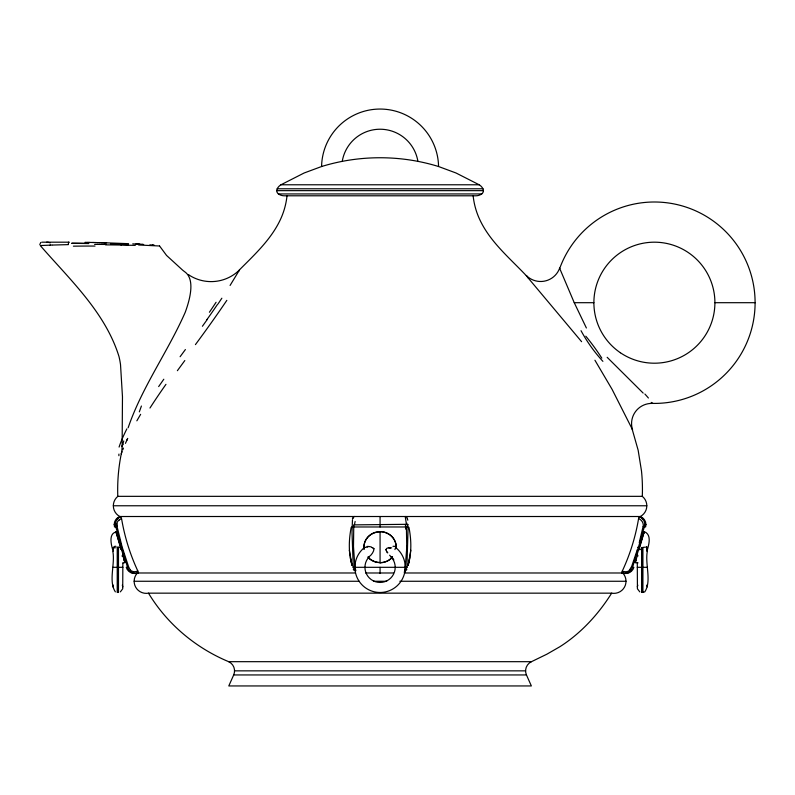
<?xml version="1.0" encoding="UTF-8"?>
<svg xmlns="http://www.w3.org/2000/svg" width="795" height="795" viewBox="0 0 795 795"><rect width="100%" height="100%" fill="white"/><g stroke="black" fill="none" stroke-linecap="round" stroke-linejoin="round"><path stroke-width="1.19" d="M408.113 525.157L408.113 524.452M122.857 562.999L122.718 588.817L120.343 591.868M647.299 551.521C644.874 564.003 651.88 581.244 644.785 591.868L642.917 592.305M115.364 591.868C108.269 581.244 115.275 564.003 112.85 551.521M408.153 565.195C411.75 552.863 411.393 539.885 408.958 527.373M639.806 591.868L637.431 588.817L637.292 562.999M353.775 524.879L406.364 524.312M410.826 550.19L408.123 565.275L409.803 557.683M353.765 525.336L353.487 546.513L354.898 567.312L405.271 567.312M406.702 544.933L406.424 526.976A2.017 0.576 -3.9 0 0 408.123 526.489L406.901 567.193A2.017 0.537 7.6 0 1 405.251 567.312L406.533 550.617M122.122 446.621L122.47 396.784L120.522 364.657A82.133 82.133 0 0 0 118.972 356.468C105.238 312.236 69.851 279.592 40.277 245.566M354.898 567.312A2.017 0.537 -7.6 0 1 353.248 567.193L352.016 532.362L352.463 519.711M406.692 545.569L406.672 546.195M406.652 546.831L406.553 549.981M406.772 569.319L406.732 569.816M647.299 548.739L647.329 548.103M351.191 527.373C348.747 539.904 348.389 552.913 352.026 565.265L349.323 550.19M117.034 523.895L116.925 525.157M638.047 562.86L635.255 562.641L635.384 562.055M637.312 553.857L643.652 533.375M635.483 561.638L635.851 560.068M639.25 542.617L643.095 526.489L645.62 526.976A8.586 8.586 0 0 0 640.303 516.511A12.104 12.104 0 0 0 642.29 496.338A175.576 175.576 0 0 0 641.486 470.958L638.156 450.248L632.065 428.803M122.211 446.273L122.092 446.701A40.346 39.919 19.6 0 1 121.357 453.587L121.267 453.826M122.172 446.402L122.46 445.389M122.241 446.154L122.837 444.057M404.645 572.986L622.733 572.986A8.586 8.586 0 0 0 633.893 567.312L632.591 567.332L644.308 526.976A8.417 8.407 0 0 0 644.725 524.571L645.967 524.571M122.51 445.22L122.718 444.475M621.62 572.748L622.276 571.128A203.58 202.457 -90 0 0 638.584 518.608L638.971 516.71M122.778 444.256L123.752 440.967M638.007 547.059L637.819 547.685M635.255 562.641L637.491 554.95A5.694 5.118 -23.1 0 1 637.322 554.204M639.14 549.266L644.268 531.646C652.129 534.707 648.68 545.271 646.931 551.263M637.272 549.583L636.894 550.846M636.517 552.108L631.409 567.183L632.591 567.332M647.07 549.693L647.259 548.987L646.723 550.667M112.85 586.859L113.397 585.13M637.292 586.859L637.838 585.13M122.828 554.204A5.694 5.118 23.1 0 1 122.659 554.95L122.023 556.142M643.553 533.664L643.791 532.988M643.751 533.107L644 532.402M643.97 532.481L644.248 531.706M128.134 427.77C142.126 386.857 167.974 351.609 185.255 312.246C188.952 302.06 195.61 280.963 185.702 272.526A99.822 99.822 0 0 1 182.621 270.141L166.543 255.424L159.586 246.003M121.357 453.597L122.092 451.62M122.758 449.861L123.463 448.092M125.461 443.362L127.478 438.88M138.519 572.917A8.526 8.338 -66.5 0 1 127.458 567.322L126.256 567.312A8.586 8.586 0 0 0 137.416 572.986A12.104 12.104 0 0 0 148.496 593.159C167.039 623.916 195.6 647.905 228.672 661.679A10.087 10.087 0 0 1 233.69 674.945L228.791 685.946L531.358 685.946L526.459 674.945A10.087 10.087 0 0 1 531.477 661.679L546.841 654.215L559.809 646.762A144.273 144.273 0 0 0 568.932 640.462C586.044 627.613 600.314 611.246 611.653 593.159A12.104 12.104 0 0 0 622.733 572.986M136.849 420.833L140.636 414.324M239.215 270.38L239.553 269.793M238.709 271.244L239.285 270.26M238.748 271.175L230.083 285.445M113.049 547.517L113.278 550.289M221.855 298.214L217.919 304.097M158.662 386.579L163.81 379.225M207.416 319.252L202.407 326.268M180.107 356.726L185.394 349.542M630.177 569.28L629.65 569.856A6.241 6.221 85.3 0 1 629.292 570.194M367.727 557.116C369.764 557.305 374.207 551.929 373.928 548.818M239.623 269.684C255.056 254.201 271.681 238.838 280.854 218.585A74.462 74.462 0 0 0 286.995 195.938M119.071 520.198L120.005 519.443A7.354 7.215 64.2 0 1 121.108 518.807L121.198 516.75M40.744 242.455L39.79 244.631M280.973 184.778L304.137 172.992L321.587 166.523A58.492 58.492 0 0 1 380.07 109.054A58.492 58.492 0 0 1 438.562 166.523L456.012 172.992L479.176 184.778A10.087 10.087 0 0 1 482.953 188.783A4.035 4.035 0 0 1 481.71 193.94A10.087 10.087 0 0 1 475.887 195.789L284.262 195.789A10.087 10.087 0 0 1 278.439 193.94A4.035 4.035 0 0 1 277.197 188.783A10.087 10.087 0 0 1 280.973 184.778L479.176 184.778M392.313 557.176L391.22 557.017L389.62 555.208M116.01 531.984C108.249 533.703 111.26 545.589 113.218 551.263M321.647 166.503C359.499 154.826 400.65 154.836 438.502 166.503M388.954 547.517L386.618 548.451L385.943 549.693M122.659 554.95L124.895 562.641L123.006 562.92M130.479 569.846L129.963 569.28A7.582 7.562 89.2 0 1 128.681 567.213L127.508 567.312L115.841 526.976A8.407 8.228 85.5 0 1 115.603 524.571M40.883 245.536L50.562 245.118M52.619 245.049L68.39 244.621A2.017 0.596 90 0 1 68.976 242.187L41.787 242.187M277.197 188.783L482.953 188.783M276.74 190.651L483.41 190.651M278.439 193.94L481.71 193.94M559.66 268.322L574.248 302.696L593.885 302.696M714.904 302.696L755.23 302.696M642.29 496.338L117.859 496.338A12.104 12.104 0 0 0 119.846 516.511A8.586 8.586 0 0 0 114.53 526.976L117.054 526.489L122.142 547.059L128.73 567.193M113.327 505.769L646.822 505.769M119.846 516.511L640.303 516.511M114.182 524.571L115.484 524.571M406.424 526.976L353.725 526.976A2.017 0.576 3.9 0 1 352.026 526.489M112.82 567.312L122.887 567.312M637.262 567.312L647.329 567.312M137.416 572.986L355.504 572.986M365.611 572.986L393.426 572.986M134.146 581.264L359.151 581.264M373.491 581.264L386.658 581.264M399.805 581.264L626.003 581.264M148.496 593.159L611.653 593.159M228.672 661.679L531.477 661.679M234.565 670.851L525.584 670.851M233.69 674.945L526.459 674.945M94.585 244.393L105.904 244.443M85.005 242.336L88.096 242.386M87.977 242.386L89.646 242.425M89.577 242.415L93.512 242.505M92.786 242.485L94.396 242.525M94.277 242.525L95.201 242.545M95.052 242.535L96.006 242.564M95.817 242.555L97.358 242.594M96.811 242.584L98.133 242.614M97.616 242.604L99.226 242.644M98.898 242.634L100.031 242.664M99.673 242.654L101.204 242.694M100.836 242.684L101.979 242.714M101.641 242.704L102.744 242.733M102.446 242.723L104.056 242.773M103.509 242.753L105.815 242.823M104.284 242.783L105.049 242.803M138.628 244.989L159.517 245.993M105.665 242.823L106.58 242.843M106.47 242.843L128.581 243.677M132.725 243.876L136.064 244.045M135.846 244.035L136.561 244.065M136.432 244.065L137.267 244.105M136.8 244.085L138.986 244.194M137.535 244.115L138.26 244.154M138.658 244.184L139.701 244.234M139.354 244.214L140.069 244.254M140.029 244.254L142.057 244.373M141.838 244.363L142.712 244.413M142.534 244.403L143.686 244.472M149.877 244.86L154.339 245.238M152.312 245.049L153.405 245.138M387.89 533.554L385.098 532.402A16.019 15.095 0 0 0 380.07 531.666L380.07 562.92M527.045 276.471C510.002 258.256 489.76 241.849 479.296 218.585A74.462 74.462 0 0 1 473.154 195.938M643.175 393.088L607.161 357.303M651.97 403.214L652.109 403.393A100.697 100.697 0 0 0 754.236 315.844A100.697 100.697 0 0 0 678.244 204.862A100.697 100.697 0 0 0 559.71 268.442L559.71 268.432M652.129 403.403L652.129 403.403A20.173 20.113 -25.4 0 0 632.582 429.876M581.602 341.691L528.307 278.141M387.811 552.833L386.479 551.024M528.456 278.339L527.373 276.908M526.956 276.352L527.443 276.998M526.32 275.507L526.33 275.527A20.173 20.163 0 0 0 559.62 268.223M638.007 555.983L637.491 554.95M594.928 360.234L612.09 389.361L632.134 428.942M586.382 327.987L574.248 302.696M116 531.954L122.837 553.857M646.752 585.13L647.299 586.859M122.311 585.13L122.857 586.859M138.529 572.748L137.913 571.198A203.58 202.457 -90 0 1 121.565 518.608M115.881 531.646L121.009 549.266M188.574 274.861L188.723 275.398M113.019 549.494L112.86 548.818M122.837 554.204L124.865 562.522M407.815 520.198L407.616 519.513A7.354 1.282 85.1 0 0 407.348 518.807M350.347 557.683L352.006 565.195M353.417 569.806L353.387 569.319M406.364 523.895L405.221 516.511A2.077 2.037 -29.2 0 1 407.219 518.598M642.917 547.377L642.917 592.474M642.29 547.546L642.29 592.514M641.664 547.755L641.664 592.474M380.07 516.511L380.07 526.976M380.07 567.312L380.07 573.493M118.485 547.755L118.485 592.474M117.859 547.546L117.859 592.514M117.233 547.377L117.233 592.474M342.277 161.196A38.329 38.329 0 0 1 417.872 161.196M118.475 547.477A5.525 2.922 29.1 0 0 117.789 547.258A5.555 2.315 26.2 0 0 117.094 547.139M118.574 547.099A5.585 4.75 31.7 0 1 121.565 548.798M121.069 549.206A5.674 5.327 24.2 0 1 121.784 550.021M395.453 547.377A25.172 25.172 0 0 1 398.623 584.335A25.172 25.172 0 0 1 361.526 584.335A25.172 25.172 0 0 1 364.696 547.377M395.175 548.62A5.585 1.54 -62.3 0 1 394.956 549.554M390.812 556.659A15.125 15.125 0 0 1 390.762 578.025A15.125 15.125 0 0 1 369.387 578.025A15.125 15.125 0 0 1 369.337 556.659M113.824 546.91A6.728 2.196 23.3 0 1 115.941 546.314M114.42 547.755A9.987 2.156 19.9 0 1 115.454 547.805M113.417 547.815A10.693 3.011 34 0 1 114.063 547.805M113.456 549.623A3.985 0.626 73.4 0 1 113.337 549.246M113.218 549.385A3.21 0.537 72.9 0 1 113.099 548.679M395.572 547.308A5.555 2.226 -27.1 0 1 395.721 547.427M392.988 546.324A6.728 2.524 -20.6 0 1 396.049 547.139M392.541 556.987A16.139 15.493 0 0 1 368.473 557.911M364.09 549.266A16.139 15.493 0 0 1 379.473 531.656A16.139 15.493 0 0 1 396.178 548.123M380.07 562.532A16.139 15.502 8.8 0 1 368.403 557.583M392.452 557.116A16.139 15.751 0 0 1 380.07 562.761M364.06 548.977A16.129 15.204 0 0 1 380.07 531.885M390.087 548.003A9.987 3.329 -13.3 0 1 391.647 547.825M388.944 548.282A10.693 5.734 -19.5 0 1 390.266 548.013M386.509 551.005A3.985 3.766 -29.1 0 1 385.833 549.733M386.946 552.197A22.141 2.107 49.8 0 1 387.344 552.714M392.849 558.269A17.907 1.53 50.1 0 1 393.823 559.869M364.666 547.566A5.555 2.117 21.9 0 1 364.875 547.487A6.728 2.067 12.3 0 1 367.737 547.198M363.424 548.49A5.585 2.296 37.8 0 1 364.468 548.043M372.646 547.904A3.21 3.031 29.8 0 1 374.038 548.719M371.682 547.447A6.966 5.963 29.7 0 1 372.686 547.785M369.586 546.642A10.782 7.075 23 0 1 371.295 546.93M367.052 546.453A9.987 4.561 17.3 0 1 369.397 546.562M124.576 561.071A16.139 0.676 74.1 0 1 124.288 560.276M387.871 533.584A16.158 15.334 -1.3 0 1 391.15 535.85A16.129 15.383 -3.8 0 1 396.178 548.292M137.773 570.929A6.946 6.728 -67.7 0 1 130.281 570.094M117.183 526.469A7.145 6.907 85.2 0 1 117.054 525.157M115.345 524.581A8.546 8.536 73.3 0 1 121.059 516.492M116.766 523.845A6.509 6.489 -80.6 0 1 118.962 520.069M137.704 573.215A8.526 8.278 49.5 0 1 129.943 571.118M117.034 519.453A8.546 8.367 25.1 0 1 120.482 516.8M405.371 567.531A8.526 1.65 -85.1 0 1 404.218 572.37M405.241 572.012A2.047 1.838 -11.6 0 1 405.043 572.271M406.424 568.663A6.946 1.61 -84.4 0 1 405.788 570.601M407.01 567.67A7.582 0.537 89.9 0 1 406.99 566.795M407.467 527.284A7.145 1.799 -88.7 0 1 407.428 525.177M405.708 529.132A8.407 1.729 -89.1 0 1 405.5 524.581M406.931 523.249A6.509 0.517 -89.2 0 1 406.931 524.69M355.882 570.731A8.526 1.57 80.8 0 1 354.958 567.193M354.341 570.552A6.946 1.6 84.4 0 1 353.725 568.663M353.159 566.795A7.582 0.537 -89.9 0 1 353.139 567.67M352.94 518.598A2.057 2.017 30.8 0 1 354.918 516.492M354.491 524.571A8.546 0.745 -79.2 0 1 355.127 521.47M352.423 518.638A7.562 1.54 -87.5 0 1 352.92 518.092M646.812 549.246A3.985 0.626 -73.4 0 1 646.603 549.882M642.757 547.646A5.555 1.918 -23.9 0 0 642.191 547.815A5.525 2.415 -26.8 0 0 641.654 548.043M642.738 547.526A6.728 1.361 -18.3 0 1 645.56 547.169M639.776 549.812A5.585 3.11 -29.8 0 1 641.794 548.669M638.365 550.021A5.674 5.327 -24.2 0 1 639.081 549.206M647.07 548.49A3.21 0.537 -72.9 0 1 646.931 549.385M647.031 547.874A6.966 1.789 -62.3 0 1 647.051 548.321M646.772 547.189A10.782 3.18 -43.4 0 1 646.892 547.725M646.484 546.652A9.987 2.643 -28.3 0 1 646.901 547.149M635.861 560.276A16.139 0.676 -74.1 0 1 635.195 561.976M631.091 570.452A8.516 8.318 64.9 0 1 622.445 573.185M639.548 516.661A8.546 8.536 -73.1 0 1 643.115 519.443M622.256 571.178A7.582 7.394 84.6 0 0 624.472 571.645A6.807 6.797 44.7 0 0 629.521 570.522M632.572 567.292A8.516 8.268 -49.4 0 1 621.611 572.976M631.24 567.123A7.553 7.264 -51.4 0 1 630.057 569.111M643.235 526.519A6.966 6.658 77.3 0 0 640.502 519.711A7.592 7.403 -37.6 0 0 638.534 518.628M639.061 516.571A8.546 8.367 -25.5 0 1 644.785 524.581M117.799 496.338A179.988 179.988 0 0 1 121.257 453.965M72.077 243.34A100.846 8.198 1.5 0 1 88.871 243.568M73.398 246.172A100.23 7.374 0.3 0 1 95.022 246.062M68.509 242.932A2.017 0.596 -90 0 1 68.976 242.187M71.659 243.2A98.411 8.338 1.5 0 1 86.069 243.369M110.535 243.995A99.335 5.863 1.7 0 1 128.263 244.691M121.049 245.089A82.61 3.707 0.5 0 1 135.289 245.387M105.596 244.86A114.152 6.708 0.3 0 1 121.476 245.039M50.006 245.108A42.632 1.093 -0.9 0 1 52.072 245.039M46.637 242.187A10.087 9.947 -90 0 1 50.194 242.853M239.454 269.972A40.346 40.157 27.2 0 1 188.524 274.712M127.737 438.373A49.529 1.153 -65.7 0 1 126.763 440.41M139.324 411.87A69.115 3.13 -69.6 0 1 141.411 406.026M585.816 336.196A98.819 42.562 53.6 0 1 601.825 358.147M602.898 361.347A140.437 128.82 52.4 0 1 581.026 330.69M644.884 394.022A28.342 3.647 44.1 0 1 648.402 398.007M653.003 403.433A18.424 1.391 45.6 0 1 651.234 402.409M216.071 302.279A101.353 4.969 -54.8 0 1 209.403 312.256M217.303 304.694A117.759 11.329 -52.5 0 1 206.899 319.67M226.823 300.361A126.246 9.729 -52.9 0 1 195.421 344.623M177.384 370.699A131.861 4.899 -53.7 0 1 184.818 360.542M149.967 408.034A131.155 21.902 -52.6 0 1 165.956 384.343M119.081 447.068A111.628 24.178 -51.4 0 1 126.872 428.843M118.942 455.734A73.617 6.191 -59.8 0 1 118.952 454.074M620.398 352.751A60.509 60.509 0 0 0 714.745 307.118A60.509 60.509 0 0 0 628.05 248.219A60.509 60.509 0 0 0 620.398 352.751"/></g></svg>
